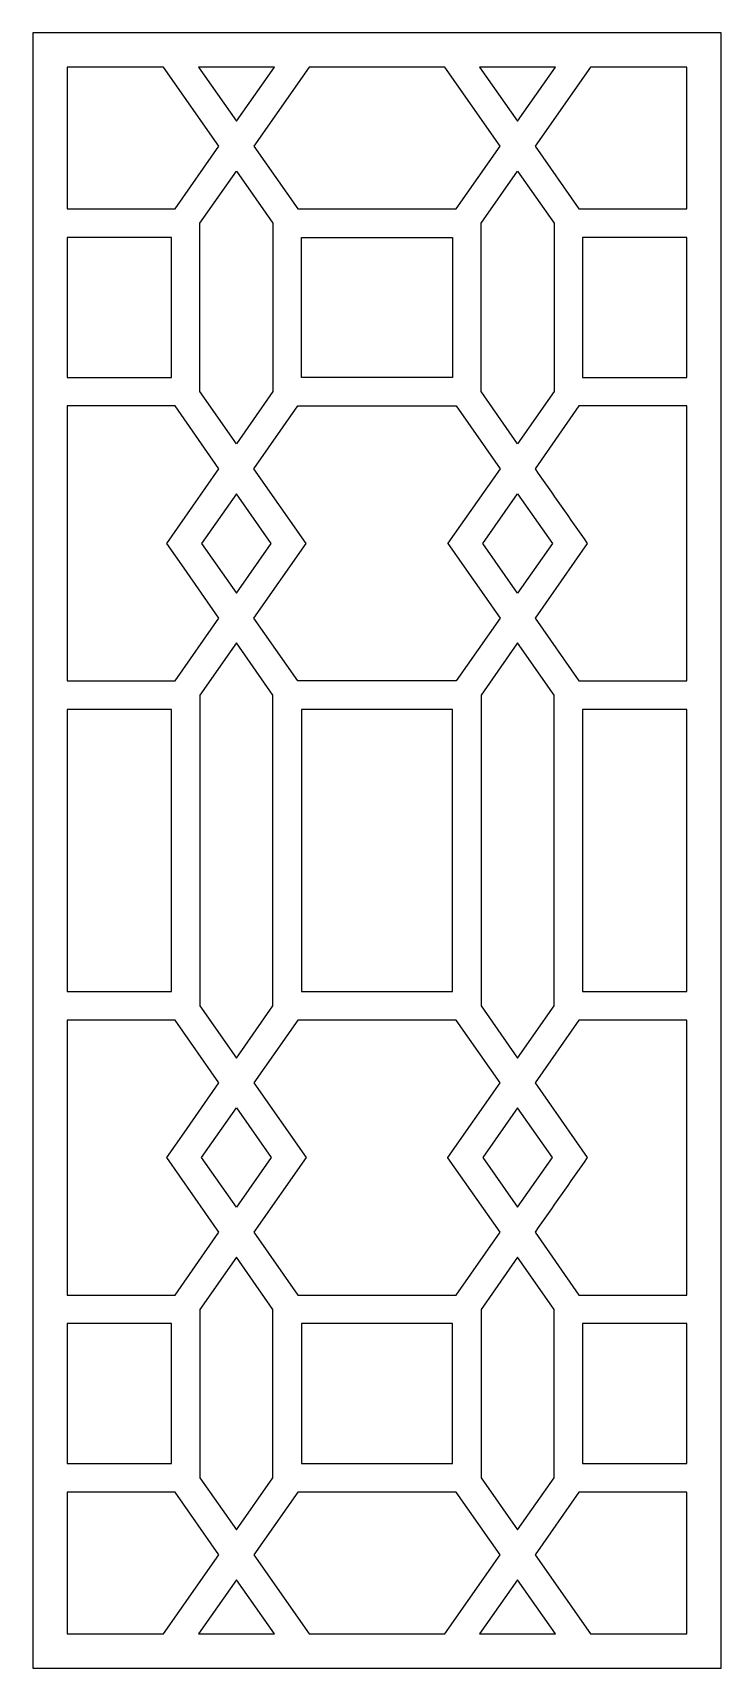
# Model space of a CAD drawing. Header units: centimetres. Extents: x -16.8 to -9.3, y -8.8 to 9.
import ezdxf

# ---------------------------------------------------------------- set-up
doc = ezdxf.new("R2010")
doc.units = ezdxf.units.CM
doc.header["$MEASUREMENT"] = 0
doc.layers.add('layer 1', color=7, linetype='Continuous')

msp = doc.modelspace()

# ---------------------------------------------------------------- linework, layer by layer
at = {"layer": 'layer 1', "color": 250}
for points, knots in [([(-16.83261, 9.00077), (-16.83261, 9.00077), (-9.34302, 9.00077), (-9.34302, 9.00077), (-9.34302, 9.00077), (-9.34302, 9.00077), (-9.34302, -8.78702), (-9.34302, -8.78702), (-9.34302, -8.78702), (-9.34302, -8.78702), (-16.83261, -8.78702), (-16.83261, -8.78702), (-16.83261, -8.78702), (-16.83261, -8.78702), (-16.83261, 9.00077), (-16.83261, 9.00077)], [0, 0, 0, 0, 0.2, 0.2, 0.2, 0.2, 0.4, 0.4, 0.4, 0.4, 0.6, 0.6, 0.6, 0.6, 1, 1, 1, 1]), ([(-15.40933, 8.62629), (-15.40933, 8.62629), (-14.80691, 7.76595), (-14.80691, 7.76595), (-14.80691, 7.76595), (-14.80691, 7.76595), (-15.28434, 7.08411), (-15.28434, 7.08411), (-15.28434, 7.08411), (-15.28434, 7.08411), (-16.45813, 7.08411), (-16.45813, 7.08411), (-16.45813, 7.08411), (-16.45813, 7.08411), (-16.45813, 8.62629), (-16.45813, 8.62629), (-16.45813, 8.62629), (-16.45813, 8.62629), (-15.40933, 8.62629), (-15.40933, 8.62629)], [0, 0, 0, 0, 0.16666667, 0.16666667, 0.16666667, 0.16666667, 0.33333333, 0.33333333, 0.33333333, 0.33333333, 0.5, 0.5, 0.5, 0.5, 0.66666667, 0.66666667, 0.66666667, 0.66666667, 1, 1, 1, 1]), ([(-14.20448, 8.62629), (-14.20448, 8.62629), (-14.61679, 8.03746), (-14.61679, 8.03746), (-14.61679, 8.03746), (-14.61679, 8.03746), (-15.02909, 8.62629), (-15.02909, 8.62629), (-15.02909, 8.62629), (-15.02909, 8.62629), (-14.20448, 8.62629), (-14.20448, 8.62629)], [0, 0, 0, 0, 0.25, 0.25, 0.25, 0.25, 0.5, 0.5, 0.5, 0.5, 1, 1, 1, 1]), ([(-12.35139, 8.62629), (-12.35139, 8.62629), (-11.74896, 7.76595), (-11.74896, 7.76595), (-11.74896, 7.76595), (-11.74896, 7.76595), (-12.22639, 7.08411), (-12.22639, 7.08411), (-12.22639, 7.08411), (-12.22639, 7.08411), (-13.94924, 7.08411), (-13.94924, 7.08411), (-13.94924, 7.08411), (-13.94924, 7.08411), (-14.42667, 7.76595), (-14.42667, 7.76595), (-14.42667, 7.76595), (-14.42667, 7.76595), (-13.82424, 8.62629), (-13.82424, 8.62629), (-13.82424, 8.62629), (-13.82424, 8.62629), (-12.35139, 8.62629), (-12.35139, 8.62629)], [0, 0, 0, 0, 0.14285714, 0.14285714, 0.14285714, 0.14285714, 0.28571429, 0.28571429, 0.28571429, 0.28571429, 0.42857143, 0.42857143, 0.42857143, 0.42857143, 0.57142857, 0.57142857, 0.57142857, 0.57142857, 0.71428571, 0.71428571, 0.71428571, 0.71428571, 1, 1, 1, 1]), ([(-11.14654, 8.62629), (-11.14654, 8.62629), (-11.55884, 8.03746), (-11.55884, 8.03746), (-11.55884, 8.03746), (-11.55884, 8.03746), (-11.97115, 8.62629), (-11.97115, 8.62629), (-11.97115, 8.62629), (-11.97115, 8.62629), (-11.14654, 8.62629), (-11.14654, 8.62629)], [0, 0, 0, 0, 0.25, 0.25, 0.25, 0.25, 0.5, 0.5, 0.5, 0.5, 1, 1, 1, 1]), ([(-9.7175, 7.08411), (-9.7175, 7.08411), (-10.8913, 7.08411), (-10.8913, 7.08411), (-10.8913, 7.08411), (-10.8913, 7.08411), (-11.36873, 7.76595), (-11.36873, 7.76595), (-11.36873, 7.76595), (-11.36873, 7.76595), (-10.7663, 8.62629), (-10.7663, 8.62629), (-10.7663, 8.62629), (-10.7663, 8.62629), (-9.7175, 8.62629), (-9.7175, 8.62629), (-9.7175, 8.62629), (-9.7175, 8.62629), (-9.7175, 7.08411), (-9.7175, 7.08411)], [0, 0, 0, 0, 0.16666667, 0.16666667, 0.16666667, 0.16666667, 0.33333333, 0.33333333, 0.33333333, 0.33333333, 0.5, 0.5, 0.5, 0.5, 0.66666667, 0.66666667, 0.66666667, 0.66666667, 1, 1, 1, 1]), ([(-15.01314, 6.92838), (-15.01314, 6.92838), (-15.01314, 5.09707), (-15.01314, 5.09707), (-15.01314, 5.09707), (-15.01314, 5.09707), (-15.01314, 5.09707), (-15.01314, 5.09707), (-15.01314, 5.09707), (-15.01314, 5.09707), (-14.61679, 4.53067), (-14.61679, 4.53067), (-14.61679, 4.53067), (-14.61679, 4.53067), (-14.22043, 5.09707), (-14.22043, 5.09707), (-14.22043, 5.09707), (-14.22043, 5.09707), (-14.22043, 6.92837), (-14.22043, 6.92837), (-14.22043, 6.92837), (-14.22043, 6.92837), (-14.61679, 7.49442), (-14.61679, 7.49442), (-14.61679, 7.49442), (-14.61679, 7.49442), (-15.01314, 6.92838), (-15.01314, 6.92838)], [0, 0, 0, 0, 0.125, 0.125, 0.125, 0.125, 0.25, 0.25, 0.25, 0.25, 0.375, 0.375, 0.375, 0.375, 0.5, 0.5, 0.5, 0.5, 0.625, 0.625, 0.625, 0.625, 0.75, 0.75, 0.75, 0.75, 1, 1, 1, 1]), ([(-11.9552, 6.92838), (-11.9552, 6.92838), (-11.9552, 5.09706), (-11.9552, 5.09706), (-11.9552, 5.09706), (-11.9552, 5.09706), (-11.55884, 4.53067), (-11.55884, 4.53067), (-11.55884, 4.53067), (-11.55884, 4.53067), (-11.16249, 5.09706), (-11.16249, 5.09706), (-11.16249, 5.09706), (-11.16249, 5.09706), (-11.16249, 6.92838), (-11.16249, 6.92838), (-11.16249, 6.92838), (-11.16249, 6.92838), (-11.55884, 7.49442), (-11.55884, 7.49442), (-11.55884, 7.49442), (-11.55884, 7.49442), (-11.9552, 6.92838), (-11.9552, 6.92838)], [0, 0, 0, 0, 0.14285714, 0.14285714, 0.14285714, 0.14285714, 0.28571429, 0.28571429, 0.28571429, 0.28571429, 0.42857143, 0.42857143, 0.42857143, 0.42857143, 0.57142857, 0.57142857, 0.57142857, 0.57142857, 0.71428571, 0.71428571, 0.71428571, 0.71428571, 1, 1, 1, 1]), ([(-16.45813, 6.77263), (-16.45813, 6.77263), (-15.32462, 6.77263), (-15.32462, 6.77263), (-15.32462, 6.77263), (-15.32462, 6.77263), (-15.32462, 5.2528), (-15.32462, 5.2528), (-15.32462, 5.2528), (-15.32462, 5.2528), (-16.45813, 5.2528), (-16.45813, 5.2528), (-16.45813, 5.2528), (-16.45813, 5.2528), (-16.45813, 6.77263), (-16.45813, 6.77263)], [0, 0, 0, 0, 0.2, 0.2, 0.2, 0.2, 0.4, 0.4, 0.4, 0.4, 0.6, 0.6, 0.6, 0.6, 1, 1, 1, 1]), ([(-13.90895, 5.2528), (-13.90895, 5.2528), (-12.26668, 5.2528), (-12.26668, 5.2528), (-12.26668, 5.2528), (-12.26668, 5.2528), (-12.26668, 6.77263), (-12.26668, 6.77263), (-12.26668, 6.77263), (-12.26668, 6.77263), (-13.90895, 6.77263), (-13.90895, 6.77263), (-13.90895, 6.77263), (-13.90895, 6.77263), (-13.90895, 5.2528), (-13.90895, 5.2528)], [0, 0, 0, 0, 0.2, 0.2, 0.2, 0.2, 0.4, 0.4, 0.4, 0.4, 0.6, 0.6, 0.6, 0.6, 1, 1, 1, 1]), ([(-9.7175, 5.2528), (-9.7175, 5.2528), (-10.85102, 5.2528), (-10.85102, 5.2528), (-10.85102, 5.2528), (-10.85102, 5.2528), (-10.85102, 6.77263), (-10.85102, 6.77263), (-10.85102, 6.77263), (-10.85102, 6.77263), (-9.7175, 6.77263), (-9.7175, 6.77263), (-9.7175, 6.77263), (-9.7175, 6.77263), (-9.7175, 5.2528), (-9.7175, 5.2528)], [0, 0, 0, 0, 0.2, 0.2, 0.2, 0.2, 0.4, 0.4, 0.4, 0.4, 0.6, 0.6, 0.6, 0.6, 1, 1, 1, 1]), ([(-16.45813, 4.94132), (-16.45813, 4.94132), (-15.28437, 4.94132), (-15.28437, 4.94132), (-15.28437, 4.94132), (-15.28437, 4.94132), (-14.80691, 4.25915), (-14.80691, 4.25915), (-14.80691, 4.25915), (-14.80691, 4.25915), (-15.37547, 3.44715), (-15.37547, 3.44715), (-15.37547, 3.44715), (-15.37547, 3.44715), (-15.18535, 3.17563), (-15.18535, 3.17563), (-15.18535, 3.17563), (-15.18535, 3.17563), (-15.18535, 3.17563), (-15.18535, 3.17563), (-15.18535, 3.17563), (-15.18535, 3.17563), (-14.80691, 2.63516), (-14.80691, 2.63516), (-14.80691, 2.63516), (-14.80691, 2.63516), (-15.28457, 1.95299), (-15.28457, 1.95299), (-15.28457, 1.95299), (-15.28457, 1.95299), (-16.45813, 1.95299), (-16.45813, 1.95299), (-16.45813, 1.95299), (-16.45813, 1.95299), (-16.45813, 4.94132), (-16.45813, 4.94132)], [0, 0, 0, 0, 0.1, 0.1, 0.1, 0.1, 0.2, 0.2, 0.2, 0.2, 0.3, 0.3, 0.3, 0.3, 0.4, 0.4, 0.4, 0.4, 0.5, 0.5, 0.5, 0.5, 0.6, 0.6, 0.6, 0.6, 0.7, 0.7, 0.7, 0.7, 0.8, 0.8, 0.8, 0.8, 1, 1, 1, 1]), ([(-12.22644, 4.94132), (-12.22644, 4.94132), (-13.9492, 4.94132), (-13.9492, 4.94132), (-13.9492, 4.94132), (-13.9492, 4.94132), (-14.42667, 4.25915), (-14.42667, 4.25915), (-14.42667, 4.25915), (-14.42667, 4.25915), (-13.8581, 3.44715), (-13.8581, 3.44715), (-13.8581, 3.44715), (-13.8581, 3.44715), (-14.42667, 2.63516), (-14.42667, 2.63516), (-14.42667, 2.63516), (-14.42667, 2.63516), (-13.94901, 1.95299), (-13.94901, 1.95299), (-13.94901, 1.95299), (-13.94901, 1.95299), (-12.22663, 1.95299), (-12.22663, 1.95299), (-12.22663, 1.95299), (-12.22663, 1.95299), (-11.74896, 2.63516), (-11.74896, 2.63516), (-11.74896, 2.63516), (-11.74896, 2.63516), (-12.31661, 3.44583), (-12.31661, 3.44583), (-12.31661, 3.44583), (-12.31661, 3.44583), (-12.31753, 3.44715), (-12.31753, 3.44715), (-12.31753, 3.44715), (-12.31753, 3.44715), (-12.31753, 3.44716), (-12.31753, 3.44716), (-12.31753, 3.44716), (-12.31753, 3.44716), (-12.31672, 3.44832), (-12.31672, 3.44832), (-12.31672, 3.44832), (-12.31672, 3.44832), (-11.74896, 4.25915), (-11.74896, 4.25915), (-11.74896, 4.25915), (-11.74896, 4.25915), (-12.22644, 4.94132), (-12.22644, 4.94132)], [0, 0, 0, 0, 0.07142857, 0.07142857, 0.07142857, 0.07142857, 0.14285714, 0.14285714, 0.14285714, 0.14285714, 0.21428571, 0.21428571, 0.21428571, 0.21428571, 0.28571429, 0.28571429, 0.28571429, 0.28571429, 0.35714286, 0.35714286, 0.35714286, 0.35714286, 0.42857143, 0.42857143, 0.42857143, 0.42857143, 0.5, 0.5, 0.5, 0.5, 0.57142857, 0.57142857, 0.57142857, 0.57142857, 0.64285714, 0.64285714, 0.64285714, 0.64285714, 0.71428571, 0.71428571, 0.71428571, 0.71428571, 0.78571429, 0.78571429, 0.78571429, 0.78571429, 0.85714286, 0.85714286, 0.85714286, 0.85714286, 1, 1, 1, 1]), ([(-9.7175, 1.95299), (-9.7175, 1.95299), (-10.89106, 1.95299), (-10.89106, 1.95299), (-10.89106, 1.95299), (-10.89106, 1.95299), (-11.36873, 2.63516), (-11.36873, 2.63516), (-11.36873, 2.63516), (-11.36873, 2.63516), (-10.80016, 3.44716), (-10.80016, 3.44716), (-10.80016, 3.44716), (-10.80016, 3.44716), (-10.80016, 3.44716), (-10.80016, 3.44716), (-10.80016, 3.44716), (-10.98969, 3.71783), (-11.17921, 3.98849), (-11.36873, 4.25915), (-11.36873, 4.25915), (-11.36873, 4.25915), (-10.89125, 4.94132), (-10.89125, 4.94132), (-10.89125, 4.94132), (-10.89125, 4.94132), (-9.7175, 4.94132), (-9.7175, 4.94132), (-9.7175, 4.94132), (-9.7175, 4.94132), (-9.7175, 1.95299), (-9.7175, 1.95299)], [0, 0, 0, 0, 0.11111111, 0.11111111, 0.11111111, 0.11111111, 0.22222222, 0.22222222, 0.22222222, 0.22222222, 0.33333333, 0.33333333, 0.33333333, 0.33333333, 0.44444444, 0.44444444, 0.44444444, 0.44444444, 0.55555556, 0.55555556, 0.55555556, 0.55555556, 0.66666667, 0.66666667, 0.66666667, 0.66666667, 0.77777778, 0.77777778, 0.77777778, 0.77777778, 1, 1, 1, 1]), ([(-14.61679, 2.90668), (-14.61679, 2.90668), (-14.99523, 3.44715), (-14.99523, 3.44715), (-14.99523, 3.44715), (-14.99523, 3.44715), (-14.61679, 3.98763), (-14.61679, 3.98763), (-14.61679, 3.98763), (-14.61679, 3.98763), (-14.23834, 3.44715), (-14.23834, 3.44715), (-14.23834, 3.44715), (-14.23834, 3.44715), (-14.61679, 2.90668), (-14.61679, 2.90668)], [0, 0, 0, 0, 0.2, 0.2, 0.2, 0.2, 0.4, 0.4, 0.4, 0.4, 0.6, 0.6, 0.6, 0.6, 1, 1, 1, 1]), ([(-11.1804, 3.44716), (-11.1804, 3.44716), (-11.55884, 3.98763), (-11.55884, 3.98763), (-11.55884, 3.98763), (-11.55884, 3.98763), (-11.93729, 3.44716), (-11.93729, 3.44716), (-11.93729, 3.44716), (-11.93729, 3.44716), (-11.55884, 2.90668), (-11.55884, 2.90668), (-11.55884, 2.90668), (-11.55884, 2.90668), (-11.1804, 3.44716), (-11.1804, 3.44716)], [0, 0, 0, 0, 0.2, 0.2, 0.2, 0.2, 0.4, 0.4, 0.4, 0.4, 0.6, 0.6, 0.6, 0.6, 1, 1, 1, 1]), ([(-14.22043, -1.58383), (-14.22043, -1.58383), (-14.61679, -2.14989), (-14.61679, -2.14989), (-14.61679, -2.14989), (-14.61679, -2.14989), (-15.01314, -1.58384), (-15.01314, -1.58384), (-15.01314, -1.58384), (-15.01314, -0.45669), (-15.01314, 0.67045), (-15.01314, 1.79759), (-15.01314, 1.79759), (-15.01314, 1.79759), (-14.61679, 2.36364), (-14.61679, 2.36364), (-14.61679, 2.36364), (-14.61679, 2.36364), (-14.22043, 1.79758), (-14.22043, 1.79758), (-14.22043, 1.79758), (-14.22043, 0.67045), (-14.22043, -0.45669), (-14.22043, -1.58383)], [0, 0, 0, 0, 0.14285714, 0.14285714, 0.14285714, 0.14285714, 0.28571429, 0.28571429, 0.28571429, 0.28571429, 0.42857143, 0.42857143, 0.42857143, 0.42857143, 0.57142857, 0.57142857, 0.57142857, 0.57142857, 0.71428571, 0.71428571, 0.71428571, 0.71428571, 1, 1, 1, 1]), ([(-11.16249, -1.58384), (-11.16249, -1.58384), (-11.55884, -2.14989), (-11.55884, -2.14989), (-11.55884, -2.14989), (-11.55884, -2.14989), (-11.9552, -1.58384), (-11.9552, -1.58384), (-11.9552, -1.58384), (-11.9552, -0.45669), (-11.9552, 0.67045), (-11.9552, 1.79759), (-11.9552, 1.79759), (-11.9552, 1.79759), (-11.55884, 2.36364), (-11.55884, 2.36364), (-11.55884, 2.36364), (-11.55884, 2.36364), (-11.16249, 1.79759), (-11.16249, 1.79759), (-11.16249, 1.79759), (-11.16249, 0.67045), (-11.16249, -0.45669), (-11.16249, -1.58384)], [0, 0, 0, 0, 0.14285714, 0.14285714, 0.14285714, 0.14285714, 0.28571429, 0.28571429, 0.28571429, 0.28571429, 0.42857143, 0.42857143, 0.42857143, 0.42857143, 0.57142857, 0.57142857, 0.57142857, 0.57142857, 0.71428571, 0.71428571, 0.71428571, 0.71428571, 1, 1, 1, 1]), ([(-16.45813, 1.64151), (-16.45813, 1.64151), (-15.32462, 1.64151), (-15.32462, 1.64151), (-15.32462, 1.64151), (-15.32462, 0.61843), (-15.32462, -0.40467), (-15.32462, -1.42776), (-15.32462, -1.42776), (-15.32462, -1.42776), (-16.45813, -1.42776), (-16.45813, -1.42776), (-16.45813, -1.42776), (-16.45813, -1.42776), (-16.45813, 1.64151), (-16.45813, 1.64151)], [0, 0, 0, 0, 0.2, 0.2, 0.2, 0.2, 0.4, 0.4, 0.4, 0.4, 0.6, 0.6, 0.6, 0.6, 1, 1, 1, 1]), ([(-12.26668, -1.42776), (-12.26668, -1.42776), (-13.90895, -1.42776), (-13.90895, -1.42776), (-13.90895, -1.42776), (-13.90895, -0.40467), (-13.90895, 0.61843), (-13.90895, 1.64151), (-13.90895, 1.64151), (-13.90895, 1.64151), (-12.26668, 1.64151), (-12.26668, 1.64151), (-12.26668, 1.64151), (-12.26668, 0.61843), (-12.26668, -0.40467), (-12.26668, -1.42776)], [0, 0, 0, 0, 0.2, 0.2, 0.2, 0.2, 0.4, 0.4, 0.4, 0.4, 0.6, 0.6, 0.6, 0.6, 1, 1, 1, 1]), ([(-9.7175, -1.42776), (-9.7175, -1.42776), (-10.85102, -1.42776), (-10.85102, -1.42776), (-10.85102, -1.42776), (-10.85102, -0.40467), (-10.85102, 0.61843), (-10.85102, 1.64151), (-10.85102, 1.64151), (-10.85102, 1.64151), (-9.7175, 1.64151), (-9.7175, 1.64151), (-9.7175, 1.64151), (-9.7175, 1.64151), (-9.7175, -1.42776), (-9.7175, -1.42776)], [0, 0, 0, 0, 0.2, 0.2, 0.2, 0.2, 0.4, 0.4, 0.4, 0.4, 0.6, 0.6, 0.6, 0.6, 1, 1, 1, 1]), ([(-16.45813, -1.73924), (-16.45813, -1.73924), (-15.28457, -1.73924), (-15.28457, -1.73924), (-15.28457, -1.73924), (-15.28457, -1.73924), (-14.80691, -2.42141), (-14.80691, -2.42141), (-14.80691, -2.42141), (-14.80691, -2.42141), (-15.18535, -2.96189), (-15.18535, -2.96189), (-15.18535, -2.96189), (-15.18535, -2.96189), (-15.18535, -2.96188), (-15.18535, -2.96188), (-15.18535, -2.96188), (-15.18535, -2.96188), (-15.37547, -3.2334), (-15.37547, -3.2334), (-15.37547, -3.2334), (-15.37547, -3.2334), (-14.80691, -4.0454), (-14.80691, -4.0454), (-14.80691, -4.0454), (-14.80691, -4.0454), (-15.28437, -4.72757), (-15.28437, -4.72757), (-15.28437, -4.72757), (-15.28437, -4.72757), (-16.45813, -4.72757), (-16.45813, -4.72757), (-16.45813, -4.72757), (-16.45813, -4.72757), (-16.45813, -1.73924), (-16.45813, -1.73924)], [0, 0, 0, 0, 0.1, 0.1, 0.1, 0.1, 0.2, 0.2, 0.2, 0.2, 0.3, 0.3, 0.3, 0.3, 0.4, 0.4, 0.4, 0.4, 0.5, 0.5, 0.5, 0.5, 0.6, 0.6, 0.6, 0.6, 0.7, 0.7, 0.7, 0.7, 0.8, 0.8, 0.8, 0.8, 1, 1, 1, 1]), ([(-12.22644, -4.72757), (-12.22644, -4.72757), (-13.94919, -4.72757), (-13.94919, -4.72757), (-13.94919, -4.72757), (-13.94919, -4.72757), (-14.42667, -4.0454), (-14.42667, -4.0454), (-14.42667, -4.0454), (-14.42667, -4.0454), (-13.8581, -3.2334), (-13.8581, -3.2334), (-13.8581, -3.2334), (-13.8581, -3.2334), (-14.42667, -2.42141), (-14.42667, -2.42141), (-14.42667, -2.42141), (-14.42667, -2.42141), (-13.94901, -1.73924), (-13.94901, -1.73924), (-13.94901, -1.73924), (-13.94901, -1.73924), (-12.22663, -1.73924), (-12.22663, -1.73924), (-12.22663, -1.73924), (-12.22663, -1.73924), (-11.74897, -2.42141), (-11.74897, -2.42141), (-11.74897, -2.42141), (-11.74897, -2.42141), (-12.31661, -3.23208), (-12.31661, -3.23208), (-12.31661, -3.23208), (-12.31661, -3.23208), (-12.31753, -3.2334), (-12.31753, -3.2334), (-12.31753, -3.2334), (-12.31753, -3.2334), (-12.31753, -3.23341), (-12.31753, -3.23341), (-12.31753, -3.23341), (-12.31753, -3.23341), (-12.31672, -3.23457), (-12.31672, -3.23457), (-12.31672, -3.23457), (-12.31672, -3.23457), (-11.74897, -4.0454), (-11.74897, -4.0454), (-11.74897, -4.0454), (-11.74897, -4.0454), (-12.22644, -4.72757), (-12.22644, -4.72757)], [0, 0, 0, 0, 0.07142857, 0.07142857, 0.07142857, 0.07142857, 0.14285714, 0.14285714, 0.14285714, 0.14285714, 0.21428571, 0.21428571, 0.21428571, 0.21428571, 0.28571429, 0.28571429, 0.28571429, 0.28571429, 0.35714286, 0.35714286, 0.35714286, 0.35714286, 0.42857143, 0.42857143, 0.42857143, 0.42857143, 0.5, 0.5, 0.5, 0.5, 0.57142857, 0.57142857, 0.57142857, 0.57142857, 0.64285714, 0.64285714, 0.64285714, 0.64285714, 0.71428571, 0.71428571, 0.71428571, 0.71428571, 0.78571429, 0.78571429, 0.78571429, 0.78571429, 0.85714286, 0.85714286, 0.85714286, 0.85714286, 1, 1, 1, 1]), ([(-9.7175, -4.72757), (-9.7175, -4.72757), (-10.89125, -4.72757), (-10.89125, -4.72757), (-10.89125, -4.72757), (-10.89125, -4.72757), (-11.36873, -4.0454), (-11.36873, -4.0454), (-11.36873, -4.0454), (-11.17921, -3.77474), (-10.98969, -3.50408), (-10.80016, -3.23341), (-10.80016, -3.23341), (-10.80016, -3.23341), (-10.80016, -3.23341), (-10.80016, -3.23341), (-10.80016, -3.23341), (-10.80016, -3.23341), (-11.36873, -2.42141), (-11.36873, -2.42141), (-11.36873, -2.42141), (-11.36873, -2.42141), (-10.89106, -1.73924), (-10.89106, -1.73924), (-10.89106, -1.73924), (-10.89106, -1.73924), (-9.7175, -1.73924), (-9.7175, -1.73924), (-9.7175, -1.73924), (-9.7175, -1.73924), (-9.7175, -4.72757), (-9.7175, -4.72757)], [0, 0, 0, 0, 0.11111111, 0.11111111, 0.11111111, 0.11111111, 0.22222222, 0.22222222, 0.22222222, 0.22222222, 0.33333333, 0.33333333, 0.33333333, 0.33333333, 0.44444444, 0.44444444, 0.44444444, 0.44444444, 0.55555556, 0.55555556, 0.55555556, 0.55555556, 0.66666667, 0.66666667, 0.66666667, 0.66666667, 0.77777778, 0.77777778, 0.77777778, 0.77777778, 1, 1, 1, 1]), ([(-14.61679, -2.69293), (-14.61679, -2.69293), (-14.99523, -3.2334), (-14.99523, -3.2334), (-14.99523, -3.2334), (-14.99523, -3.2334), (-14.61679, -3.77388), (-14.61679, -3.77388), (-14.61679, -3.77388), (-14.61679, -3.77388), (-14.23834, -3.2334), (-14.23834, -3.2334), (-14.23834, -3.2334), (-14.23834, -3.2334), (-14.61679, -2.69293), (-14.61679, -2.69293)], [0, 0, 0, 0, 0.2, 0.2, 0.2, 0.2, 0.4, 0.4, 0.4, 0.4, 0.6, 0.6, 0.6, 0.6, 1, 1, 1, 1]), ([(-11.1804, -3.23341), (-11.1804, -3.23341), (-11.55884, -3.77388), (-11.55884, -3.77388), (-11.55884, -3.77388), (-11.55884, -3.77388), (-11.93729, -3.23341), (-11.93729, -3.23341), (-11.93729, -3.23341), (-11.93729, -3.23341), (-11.55884, -2.69293), (-11.55884, -2.69293), (-11.55884, -2.69293), (-11.55884, -2.69293), (-11.1804, -3.23341), (-11.1804, -3.23341)], [0, 0, 0, 0, 0.2, 0.2, 0.2, 0.2, 0.4, 0.4, 0.4, 0.4, 0.6, 0.6, 0.6, 0.6, 1, 1, 1, 1]), ([(-15.01314, -6.71462), (-15.01314, -6.71462), (-15.01314, -4.88332), (-15.01314, -4.88332), (-15.01314, -4.88332), (-15.01314, -4.88332), (-15.01314, -4.88332), (-15.01314, -4.88332), (-15.01314, -4.88332), (-15.01314, -4.88332), (-14.61679, -4.31692), (-14.61679, -4.31692), (-14.61679, -4.31692), (-14.61679, -4.31692), (-14.22043, -4.88332), (-14.22043, -4.88332), (-14.22043, -4.88332), (-14.22043, -4.88332), (-14.22043, -6.71462), (-14.22043, -6.71462), (-14.22043, -6.71462), (-14.22043, -6.71462), (-14.61679, -7.28068), (-14.61679, -7.28068), (-14.61679, -7.28068), (-14.61679, -7.28068), (-15.01314, -6.71462), (-15.01314, -6.71462)], [0, 0, 0, 0, 0.125, 0.125, 0.125, 0.125, 0.25, 0.25, 0.25, 0.25, 0.375, 0.375, 0.375, 0.375, 0.5, 0.5, 0.5, 0.5, 0.625, 0.625, 0.625, 0.625, 0.75, 0.75, 0.75, 0.75, 1, 1, 1, 1]), ([(-11.9552, -6.71462), (-11.9552, -6.71462), (-11.9552, -4.88331), (-11.9552, -4.88331), (-11.9552, -4.88331), (-11.9552, -4.88331), (-11.55884, -4.31692), (-11.55884, -4.31692), (-11.55884, -4.31692), (-11.55884, -4.31692), (-11.16249, -4.88331), (-11.16249, -4.88331), (-11.16249, -4.88331), (-11.16249, -4.88331), (-11.16249, -6.71462), (-11.16249, -6.71462), (-11.16249, -6.71462), (-11.16249, -6.71462), (-11.55884, -7.28068), (-11.55884, -7.28068), (-11.55884, -7.28068), (-11.55884, -7.28068), (-11.9552, -6.71462), (-11.9552, -6.71462)], [0, 0, 0, 0, 0.14285714, 0.14285714, 0.14285714, 0.14285714, 0.28571429, 0.28571429, 0.28571429, 0.28571429, 0.42857143, 0.42857143, 0.42857143, 0.42857143, 0.57142857, 0.57142857, 0.57142857, 0.57142857, 0.71428571, 0.71428571, 0.71428571, 0.71428571, 1, 1, 1, 1]), ([(-16.45813, -5.03905), (-16.45813, -5.03905), (-15.32462, -5.03905), (-15.32462, -5.03905), (-15.32462, -5.03905), (-15.32462, -5.03905), (-15.32462, -6.55888), (-15.32462, -6.55888), (-15.32462, -6.55888), (-15.32462, -6.55888), (-16.45813, -6.55888), (-16.45813, -6.55888), (-16.45813, -6.55888), (-16.45813, -6.55888), (-16.45813, -5.03905), (-16.45813, -5.03905)], [0, 0, 0, 0, 0.2, 0.2, 0.2, 0.2, 0.4, 0.4, 0.4, 0.4, 0.6, 0.6, 0.6, 0.6, 1, 1, 1, 1]), ([(-13.90895, -5.03905), (-13.90895, -5.03905), (-12.26668, -5.03905), (-12.26668, -5.03905), (-12.26668, -5.03905), (-12.26668, -5.03905), (-12.26668, -6.55888), (-12.26668, -6.55888), (-12.26668, -6.55888), (-12.26668, -6.55888), (-13.90895, -6.55888), (-13.90895, -6.55888), (-13.90895, -6.55888), (-13.90895, -6.55888), (-13.90895, -5.03905), (-13.90895, -5.03905)], [0, 0, 0, 0, 0.2, 0.2, 0.2, 0.2, 0.4, 0.4, 0.4, 0.4, 0.6, 0.6, 0.6, 0.6, 1, 1, 1, 1]), ([(-9.7175, -6.55888), (-9.7175, -6.55888), (-10.85102, -6.55888), (-10.85102, -6.55888), (-10.85102, -6.55888), (-10.85102, -6.55888), (-10.85102, -5.03905), (-10.85102, -5.03905), (-10.85102, -5.03905), (-10.85102, -5.03905), (-9.7175, -5.03905), (-9.7175, -5.03905), (-9.7175, -5.03905), (-9.7175, -5.03905), (-9.7175, -6.55888), (-9.7175, -6.55888)], [0, 0, 0, 0, 0.2, 0.2, 0.2, 0.2, 0.4, 0.4, 0.4, 0.4, 0.6, 0.6, 0.6, 0.6, 1, 1, 1, 1]), ([(-16.45813, -6.87036), (-16.45813, -6.87036), (-15.28433, -6.87036), (-15.28433, -6.87036), (-15.28433, -6.87036), (-15.28433, -6.87036), (-14.80691, -7.5522), (-14.80691, -7.5522), (-14.80691, -7.5522), (-14.80691, -7.5522), (-15.40933, -8.41254), (-15.40933, -8.41254), (-15.40933, -8.41254), (-15.40933, -8.41254), (-16.45813, -8.41254), (-16.45813, -8.41254), (-16.45813, -8.41254), (-16.45813, -8.41254), (-16.45813, -6.87036), (-16.45813, -6.87036)], [0, 0, 0, 0, 0.16666667, 0.16666667, 0.16666667, 0.16666667, 0.33333333, 0.33333333, 0.33333333, 0.33333333, 0.5, 0.5, 0.5, 0.5, 0.66666667, 0.66666667, 0.66666667, 0.66666667, 1, 1, 1, 1]), ([(-13.94924, -6.87036), (-13.94924, -6.87036), (-12.22639, -6.87036), (-12.22639, -6.87036), (-12.22639, -6.87036), (-12.22639, -6.87036), (-11.74897, -7.5522), (-11.74897, -7.5522), (-11.74897, -7.5522), (-11.74897, -7.5522), (-12.35139, -8.41254), (-12.35139, -8.41254), (-12.35139, -8.41254), (-12.35139, -8.41254), (-13.82424, -8.41254), (-13.82424, -8.41254), (-13.82424, -8.41254), (-13.82424, -8.41254), (-14.42667, -7.5522), (-14.42667, -7.5522), (-14.42667, -7.5522), (-14.42667, -7.5522), (-13.94924, -6.87036), (-13.94924, -6.87036)], [0, 0, 0, 0, 0.14285714, 0.14285714, 0.14285714, 0.14285714, 0.28571429, 0.28571429, 0.28571429, 0.28571429, 0.42857143, 0.42857143, 0.42857143, 0.42857143, 0.57142857, 0.57142857, 0.57142857, 0.57142857, 0.71428571, 0.71428571, 0.71428571, 0.71428571, 1, 1, 1, 1]), ([(-10.7663, -8.41254), (-10.7663, -8.41254), (-11.36873, -7.5522), (-11.36873, -7.5522), (-11.36873, -7.5522), (-11.36873, -7.5522), (-10.8913, -6.87036), (-10.8913, -6.87036), (-10.8913, -6.87036), (-10.8913, -6.87036), (-9.7175, -6.87036), (-9.7175, -6.87036), (-9.7175, -6.87036), (-9.7175, -6.87036), (-9.7175, -8.41254), (-9.7175, -8.41254), (-9.7175, -8.41254), (-9.7175, -8.41254), (-10.7663, -8.41254), (-10.7663, -8.41254)], [0, 0, 0, 0, 0.16666667, 0.16666667, 0.16666667, 0.16666667, 0.33333333, 0.33333333, 0.33333333, 0.33333333, 0.5, 0.5, 0.5, 0.5, 0.66666667, 0.66666667, 0.66666667, 0.66666667, 1, 1, 1, 1]), ([(-15.02909, -8.41254), (-15.02909, -8.41254), (-14.61679, -7.82371), (-14.61679, -7.82371), (-14.61679, -7.82371), (-14.61679, -7.82371), (-14.20448, -8.41254), (-14.20448, -8.41254), (-14.20448, -8.41254), (-14.20448, -8.41254), (-15.02909, -8.41254), (-15.02909, -8.41254)], [0, 0, 0, 0, 0.25, 0.25, 0.25, 0.25, 0.5, 0.5, 0.5, 0.5, 1, 1, 1, 1]), ([(-11.97115, -8.41254), (-11.97115, -8.41254), (-11.55884, -7.82371), (-11.55884, -7.82371), (-11.55884, -7.82371), (-11.55884, -7.82371), (-11.14654, -8.41254), (-11.14654, -8.41254), (-11.14654, -8.41254), (-11.14654, -8.41254), (-11.97115, -8.41254), (-11.97115, -8.41254)], [0, 0, 0, 0, 0.25, 0.25, 0.25, 0.25, 0.5, 0.5, 0.5, 0.5, 1, 1, 1, 1])]:
    msp.add_open_spline(points, degree=3, knots=knots, dxfattribs=at)

doc.saveas('drawing.dxf')
